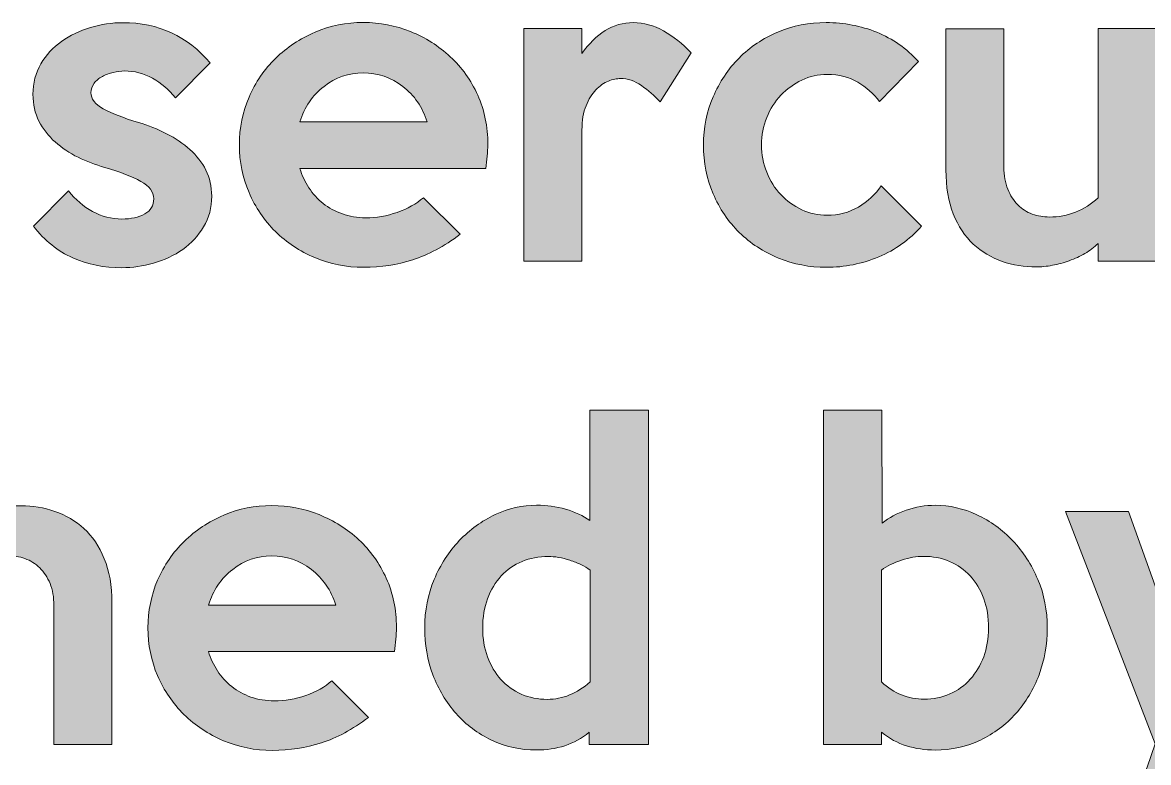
# Model space of a CAD drawing. Header units: inches. Extents: x -572 to 1154, y 60 to 244.
# Drawn here: x 500.02 to 514, y 127.95 to 137.14 of the extents above; entities that cross this region are included whole.
import ezdxf

# ---------------------------------------------------------------- set-up
doc = ezdxf.new("R2010")
doc.units = ezdxf.units.IN
doc.header["$MEASUREMENT"] = 0
doc.layers.add('Layer 1', color=7, linetype='Continuous')

# ---------------------------------------------------------------- blocks, each defined once
blk = doc.blocks.new('block 11')
at = {"layer": 'Layer 1', "true_color": 0xffffff}
h = blk.add_hatch(color=7, dxfattribs=at)
h.dxf.hatch_style = 2
edge = h.paths.add_edge_path()
edge.add_spline(control_points=[(502.365, 134.983), (502.365, 134.84), (502.332, 134.712), (502.265, 134.601), (502.199, 134.489), (502.111, 134.396), (502.005, 134.321), (501.898, 134.245), (501.777, 134.189), (501.644, 134.151), (501.512, 134.113), (501.379, 134.093), (501.248, 134.093), (501.028, 134.093), (500.826, 134.134), (500.64, 134.216), (500.454, 134.298), (500.291, 134.429), (500.151, 134.608), (500.151, 134.608), (500.585, 135.048), (500.585, 135.048), (500.672, 134.939), (500.772, 134.852), (500.885, 134.791), (500.999, 134.729), (501.12, 134.698), (501.25, 134.698), (501.364, 134.698), (501.458, 134.72), (501.533, 134.761), (501.609, 134.802), (501.645, 134.866), (501.645, 134.949), (501.645, 135.035), (501.593, 135.108), (501.485, 135.166), (501.379, 135.224), (501.229, 135.282), (501.036, 135.339), (500.923, 135.372), (500.813, 135.414), (500.705, 135.465), (500.599, 135.517), (500.504, 135.58), (500.42, 135.655), (500.337, 135.73), (500.271, 135.816), (500.22, 135.913), (500.17, 136.009), (500.145, 136.121), (500.145, 136.248), (500.145, 136.387), (500.179, 136.514), (500.243, 136.625), (500.309, 136.736), (500.393, 136.83), (500.499, 136.905), (500.605, 136.98), (500.724, 137.037), (500.858, 137.077), (500.992, 137.117), (501.127, 137.137), (501.263, 137.137), (501.704, 137.137), (502.065, 136.97), (502.345, 136.637), (502.345, 136.637), (501.915, 136.203), (501.915, 136.203), (501.832, 136.306), (501.737, 136.387), (501.63, 136.447), (501.523, 136.507), (501.406, 136.537), (501.28, 136.537), (501.237, 136.537), (501.191, 136.531), (501.143, 136.519), (501.094, 136.508), (501.049, 136.491), (501.007, 136.47), (500.966, 136.447), (500.931, 136.419), (500.905, 136.384), (500.878, 136.35), (500.865, 136.31), (500.865, 136.267), (500.865, 136.19), (500.916, 136.124), (501.018, 136.067), (501.119, 136.011), (501.266, 135.954), (501.455, 135.898), (501.579, 135.861), (501.695, 135.814), (501.805, 135.758), (501.915, 135.702), (502.012, 135.635), (502.095, 135.56), (502.178, 135.485), (502.245, 135.4), (502.293, 135.305), (502.341, 135.211), (502.365, 135.103), (502.365, 134.983)], knot_values=[0, 0, 0, 0, 1, 1, 1, 2, 2, 2, 3, 3, 3, 4, 4, 4, 5, 5, 5, 6, 6, 6, 7, 7, 7, 8, 8, 8, 9, 9, 9, 10, 10, 10, 11, 11, 11, 12, 12, 12, 13, 13, 13, 14, 14, 14, 15, 15, 15, 16, 16, 16, 17, 17, 17, 18, 18, 18, 19, 19, 19, 20, 20, 20, 21, 21, 21, 22, 22, 22, 23, 23, 23, 24, 24, 24, 25, 25, 25, 26, 26, 26, 27, 27, 27, 28, 28, 28, 29, 29, 29, 30, 30, 30, 31, 31, 31, 32, 32, 32, 33, 33, 33, 34, 34, 34, 35, 35, 35, 35], degree=3, periodic=1)
h = blk.add_hatch(color=7, dxfattribs=at)
h.dxf.hatch_style = 2
edge = h.paths.add_edge_path()
edge.add_spline(control_points=[(505.795, 135.623), (505.795, 135.577), (505.792, 135.528), (505.788, 135.478), (505.783, 135.429), (505.777, 135.377), (505.77, 135.324), (505.77, 135.324), (503.46, 135.324), (503.46, 135.324), (503.486, 135.241), (503.524, 135.161), (503.572, 135.087), (503.621, 135.012), (503.68, 134.946), (503.749, 134.891), (503.82, 134.837), (503.899, 134.793), (503.988, 134.761), (504.076, 134.729), (504.173, 134.713), (504.279, 134.713), (504.41, 134.713), (504.54, 134.736), (504.67, 134.781), (504.799, 134.826), (504.908, 134.887), (504.994, 134.963), (504.994, 134.963), (505.45, 134.508), (505.45, 134.508), (505.249, 134.358), (505.054, 134.253), (504.862, 134.192), (504.67, 134.13), (504.468, 134.098), (504.254, 134.098), (504.037, 134.098), (503.835, 134.138), (503.646, 134.219), (503.458, 134.299), (503.295, 134.407), (503.156, 134.544), (503.017, 134.681), (502.909, 134.842), (502.829, 135.027), (502.748, 135.211), (502.709, 135.409), (502.709, 135.619), (502.709, 135.829), (502.748, 136.026), (502.829, 136.211), (502.909, 136.397), (503.019, 136.557), (503.159, 136.694), (503.299, 136.831), (503.462, 136.939), (503.649, 137.019), (503.836, 137.1), (504.036, 137.139), (504.249, 137.139), (504.452, 137.139), (504.647, 137.102), (504.834, 137.027), (505.021, 136.952), (505.185, 136.847), (505.329, 136.714), (505.472, 136.581), (505.586, 136.422), (505.669, 136.237), (505.753, 136.051), (505.795, 135.846), (505.795, 135.623)], knot_values=[0, 0, 0, 0, 1, 1, 1, 2, 2, 2, 3, 3, 3, 4, 4, 4, 5, 5, 5, 6, 6, 6, 7, 7, 7, 8, 8, 8, 9, 9, 9, 10, 10, 10, 11, 11, 11, 12, 12, 12, 13, 13, 13, 14, 14, 14, 15, 15, 15, 16, 16, 16, 17, 17, 17, 18, 18, 18, 19, 19, 19, 20, 20, 20, 21, 21, 21, 22, 22, 22, 23, 23, 23, 24, 24, 24, 24], degree=3, periodic=1)
edge = h.paths.add_edge_path()
edge.add_spline(control_points=[(505.04, 135.904), (504.983, 136.087), (504.883, 136.235), (504.738, 136.346), (504.593, 136.457), (504.429, 136.514), (504.246, 136.514), (504.065, 136.514), (503.904, 136.458), (503.761, 136.346), (503.618, 136.235), (503.518, 136.087), (503.46, 135.904), (503.46, 135.904), (505.04, 135.904), (505.04, 135.904)], knot_values=[0, 0, 0, 0, 1, 1, 1, 2, 2, 2, 3, 3, 3, 4, 4, 4, 5, 5, 5, 5], degree=3, periodic=1)
h = blk.add_hatch(color=7, dxfattribs=at)
h.dxf.hatch_style = 2
edge = h.paths.add_edge_path()
edge.add_spline(control_points=[(508.32, 136.763), (508.32, 136.763), (507.935, 136.153), (507.935, 136.153), (507.864, 136.23), (507.787, 136.298), (507.702, 136.356), (507.618, 136.414), (507.532, 136.443), (507.445, 136.443), (507.398, 136.443), (507.347, 136.433), (507.292, 136.411), (507.237, 136.389), (507.185, 136.353), (507.137, 136.303), (507.088, 136.253), (507.048, 136.187), (507.015, 136.105), (506.981, 136.023), (506.964, 135.923), (506.964, 135.803), (506.964, 135.803), (506.964, 134.173), (506.964, 134.173), (506.964, 134.173), (506.244, 134.173), (506.244, 134.173), (506.244, 134.173), (506.244, 137.063), (506.244, 137.063), (506.244, 137.063), (506.964, 137.063), (506.964, 137.063), (506.964, 137.063), (506.964, 136.753), (506.964, 136.753), (507.051, 136.876), (507.147, 136.971), (507.251, 137.038), (507.357, 137.104), (507.474, 137.138), (507.604, 137.138), (507.73, 137.138), (507.855, 137.103), (507.977, 137.035), (508.099, 136.967), (508.214, 136.876), (508.32, 136.763)], knot_values=[0, 0, 0, 0, 1, 1, 1, 2, 2, 2, 3, 3, 3, 4, 4, 4, 5, 5, 5, 6, 6, 6, 7, 7, 7, 8, 8, 8, 9, 9, 9, 10, 10, 10, 11, 11, 11, 12, 12, 12, 13, 13, 13, 14, 14, 14, 15, 15, 15, 16, 16, 16, 16], degree=3, periodic=1)
h = blk.add_hatch(color=7, dxfattribs=at)
h.dxf.hatch_style = 2
edge = h.paths.add_edge_path()
edge.add_spline(control_points=[(511.18, 134.608), (511.033, 134.442), (510.857, 134.315), (510.65, 134.228), (510.443, 134.142), (510.227, 134.098), (510, 134.098), (509.789, 134.098), (509.592, 134.137), (509.405, 134.213), (509.218, 134.29), (509.056, 134.397), (508.919, 134.531), (508.781, 134.665), (508.673, 134.827), (508.594, 135.013), (508.513, 135.199), (508.474, 135.402), (508.474, 135.618), (508.474, 135.831), (508.513, 136.031), (508.594, 136.215), (508.673, 136.4), (508.78, 136.561), (508.916, 136.698), (509.052, 136.835), (509.213, 136.942), (509.399, 137.02), (509.585, 137.099), (509.786, 137.138), (509.999, 137.138), (510.219, 137.138), (510.428, 137.098), (510.626, 137.018), (510.824, 136.938), (510.997, 136.816), (511.144, 136.653), (511.144, 136.653), (510.659, 136.158), (510.659, 136.158), (510.585, 136.254), (510.496, 136.335), (510.391, 136.398), (510.286, 136.462), (510.159, 136.493), (510.008, 136.493), (509.899, 136.493), (509.795, 136.471), (509.696, 136.424), (509.598, 136.377), (509.511, 136.314), (509.436, 136.237), (509.361, 136.158), (509.302, 136.066), (509.259, 135.959), (509.215, 135.852), (509.193, 135.739), (509.193, 135.619), (509.193, 135.499), (509.215, 135.386), (509.259, 135.279), (509.302, 135.172), (509.36, 135.08), (509.434, 135.002), (509.507, 134.923), (509.594, 134.861), (509.694, 134.814), (509.794, 134.767), (509.899, 134.744), (510.008, 134.744), (510.152, 134.744), (510.282, 134.779), (510.398, 134.847), (510.515, 134.915), (510.609, 135.002), (510.679, 135.109), (510.679, 135.109), (511.18, 134.608), (511.18, 134.608)], knot_values=[0, 0, 0, 0, 1, 1, 1, 2, 2, 2, 3, 3, 3, 4, 4, 4, 5, 5, 5, 6, 6, 6, 7, 7, 7, 8, 8, 8, 9, 9, 9, 10, 10, 10, 11, 11, 11, 12, 12, 12, 13, 13, 13, 14, 14, 14, 15, 15, 15, 16, 16, 16, 17, 17, 17, 18, 18, 18, 19, 19, 19, 20, 20, 20, 21, 21, 21, 22, 22, 22, 23, 23, 23, 24, 24, 24, 25, 25, 25, 26, 26, 26, 26], degree=3, periodic=1)
h = blk.add_hatch(color=7, dxfattribs=at)
h.dxf.hatch_style = 2
edge = h.paths.add_edge_path()
edge.add_spline(control_points=[(514.095, 134.173), (514.095, 134.173), (513.375, 134.173), (513.375, 134.173), (513.375, 134.173), (513.375, 134.393), (513.375, 134.393), (513.328, 134.346), (513.274, 134.306), (513.212, 134.27), (513.151, 134.235), (513.086, 134.205), (513.017, 134.18), (512.949, 134.155), (512.879, 134.136), (512.808, 134.123), (512.736, 134.109), (512.668, 134.103), (512.605, 134.103), (512.459, 134.103), (512.317, 134.125), (512.183, 134.172), (512.048, 134.219), (511.928, 134.291), (511.825, 134.387), (511.722, 134.484), (511.639, 134.608), (511.577, 134.762), (511.516, 134.915), (511.485, 135.096), (511.485, 135.307), (511.485, 135.307), (511.485, 137.062), (511.485, 137.062), (511.485, 137.062), (512.205, 137.062), (512.205, 137.062), (512.205, 137.062), (512.205, 135.342), (512.205, 135.342), (512.205, 135.239), (512.221, 135.148), (512.253, 135.07), (512.284, 134.992), (512.326, 134.927), (512.378, 134.874), (512.429, 134.823), (512.489, 134.785), (512.558, 134.759), (512.626, 134.735), (512.697, 134.723), (512.77, 134.723), (513.003, 134.723), (513.205, 134.803), (513.376, 134.963), (513.376, 134.963), (513.376, 137.063), (513.376, 137.063), (513.376, 137.063), (514.096, 137.063), (514.096, 137.063), (514.096, 137.063), (514.095, 134.173), (514.095, 134.173), (514.095, 134.173), (514.095, 134.173), (514.095, 134.173)], knot_values=[0, 0, 0, 0, 1, 1, 1, 2, 2, 2, 3, 3, 3, 4, 4, 4, 5, 5, 5, 6, 6, 6, 7, 7, 7, 8, 8, 8, 9, 9, 9, 10, 10, 10, 11, 11, 11, 12, 12, 12, 13, 13, 13, 14, 14, 14, 15, 15, 15, 16, 16, 16, 17, 17, 17, 18, 18, 18, 19, 19, 19, 20, 20, 20, 21, 21, 21, 22, 22, 22, 22], degree=3, periodic=1)
at = {"layer": 'Layer 1', "lineweight": 0}
for points, knots in [([(502.365, 134.983), (502.365, 134.84), (502.332, 134.712), (502.265, 134.601), (502.199, 134.489), (502.111, 134.396), (502.005, 134.321), (501.898, 134.245), (501.777, 134.189), (501.644, 134.151), (501.512, 134.113), (501.379, 134.093), (501.248, 134.093), (501.028, 134.093), (500.826, 134.134), (500.64, 134.216), (500.454, 134.298), (500.291, 134.429), (500.151, 134.608), (500.151, 134.608), (500.585, 135.048), (500.585, 135.048), (500.672, 134.939), (500.772, 134.852), (500.885, 134.791), (500.999, 134.729), (501.12, 134.698), (501.25, 134.698), (501.364, 134.698), (501.458, 134.72), (501.533, 134.761), (501.609, 134.802), (501.645, 134.866), (501.645, 134.949), (501.645, 135.035), (501.593, 135.108), (501.485, 135.166), (501.379, 135.224), (501.229, 135.282), (501.036, 135.339), (500.923, 135.372), (500.813, 135.414), (500.705, 135.465), (500.599, 135.517), (500.504, 135.58), (500.42, 135.655), (500.337, 135.73), (500.271, 135.816), (500.22, 135.913), (500.17, 136.009), (500.145, 136.121), (500.145, 136.248), (500.145, 136.387), (500.179, 136.514), (500.243, 136.625), (500.309, 136.736), (500.393, 136.83), (500.499, 136.905), (500.605, 136.98), (500.724, 137.037), (500.858, 137.077), (500.992, 137.117), (501.127, 137.137), (501.263, 137.137), (501.704, 137.137), (502.065, 136.97), (502.345, 136.637), (502.345, 136.637), (501.915, 136.203), (501.915, 136.203), (501.832, 136.306), (501.737, 136.387), (501.63, 136.447), (501.523, 136.507), (501.406, 136.537), (501.28, 136.537), (501.237, 136.537), (501.191, 136.531), (501.143, 136.519), (501.094, 136.508), (501.049, 136.491), (501.007, 136.47), (500.966, 136.447), (500.931, 136.419), (500.905, 136.384), (500.878, 136.35), (500.865, 136.31), (500.865, 136.267), (500.865, 136.19), (500.916, 136.124), (501.018, 136.067), (501.119, 136.011), (501.266, 135.954), (501.455, 135.898), (501.579, 135.861), (501.695, 135.814), (501.805, 135.758), (501.915, 135.702), (502.012, 135.635), (502.095, 135.56), (502.178, 135.485), (502.245, 135.4), (502.293, 135.305), (502.341, 135.211), (502.365, 135.103), (502.365, 134.983)], [0, 0, 0, 0, 1, 1, 1, 2, 2, 2, 3, 3, 3, 4, 4, 4, 5, 5, 5, 6, 6, 6, 7, 7, 7, 8, 8, 8, 9, 9, 9, 10, 10, 10, 11, 11, 11, 12, 12, 12, 13, 13, 13, 14, 14, 14, 15, 15, 15, 16, 16, 16, 17, 17, 17, 18, 18, 18, 19, 19, 19, 20, 20, 20, 21, 21, 21, 22, 22, 22, 23, 23, 23, 24, 24, 24, 25, 25, 25, 26, 26, 26, 27, 27, 27, 28, 28, 28, 29, 29, 29, 30, 30, 30, 31, 31, 31, 32, 32, 32, 33, 33, 33, 34, 34, 34, 35, 35, 35, 35]), ([(505.795, 135.623), (505.795, 135.577), (505.792, 135.528), (505.788, 135.478), (505.783, 135.429), (505.777, 135.377), (505.77, 135.324), (505.77, 135.324), (503.46, 135.324), (503.46, 135.324), (503.486, 135.241), (503.524, 135.161), (503.572, 135.087), (503.621, 135.012), (503.68, 134.946), (503.749, 134.891), (503.82, 134.837), (503.899, 134.793), (503.988, 134.761), (504.076, 134.729), (504.173, 134.713), (504.279, 134.713), (504.41, 134.713), (504.54, 134.736), (504.67, 134.781), (504.799, 134.826), (504.908, 134.887), (504.994, 134.963), (504.994, 134.963), (505.45, 134.508), (505.45, 134.508), (505.249, 134.358), (505.054, 134.253), (504.862, 134.192), (504.67, 134.13), (504.468, 134.098), (504.254, 134.098), (504.037, 134.098), (503.835, 134.138), (503.646, 134.219), (503.458, 134.299), (503.295, 134.407), (503.156, 134.544), (503.017, 134.681), (502.909, 134.842), (502.829, 135.027), (502.748, 135.211), (502.709, 135.409), (502.709, 135.619), (502.709, 135.829), (502.748, 136.026), (502.829, 136.211), (502.909, 136.397), (503.019, 136.557), (503.159, 136.694), (503.299, 136.831), (503.462, 136.939), (503.649, 137.019), (503.836, 137.1), (504.036, 137.139), (504.249, 137.139), (504.452, 137.139), (504.647, 137.102), (504.834, 137.027), (505.021, 136.952), (505.185, 136.847), (505.329, 136.714), (505.472, 136.581), (505.586, 136.422), (505.669, 136.237), (505.753, 136.051), (505.795, 135.846), (505.795, 135.623)], [0, 0, 0, 0, 1, 1, 1, 2, 2, 2, 3, 3, 3, 4, 4, 4, 5, 5, 5, 6, 6, 6, 7, 7, 7, 8, 8, 8, 9, 9, 9, 10, 10, 10, 11, 11, 11, 12, 12, 12, 13, 13, 13, 14, 14, 14, 15, 15, 15, 16, 16, 16, 17, 17, 17, 18, 18, 18, 19, 19, 19, 20, 20, 20, 21, 21, 21, 22, 22, 22, 23, 23, 23, 24, 24, 24, 24]), ([(508.32, 136.763), (508.32, 136.763), (507.935, 136.153), (507.935, 136.153), (507.864, 136.23), (507.787, 136.298), (507.702, 136.356), (507.618, 136.414), (507.532, 136.443), (507.445, 136.443), (507.398, 136.443), (507.347, 136.433), (507.292, 136.411), (507.237, 136.389), (507.185, 136.353), (507.137, 136.303), (507.088, 136.253), (507.048, 136.187), (507.015, 136.105), (506.981, 136.023), (506.964, 135.923), (506.964, 135.803), (506.964, 135.803), (506.964, 134.173), (506.964, 134.173), (506.964, 134.173), (506.244, 134.173), (506.244, 134.173), (506.244, 134.173), (506.244, 137.063), (506.244, 137.063), (506.244, 137.063), (506.964, 137.063), (506.964, 137.063), (506.964, 137.063), (506.964, 136.753), (506.964, 136.753), (507.051, 136.876), (507.147, 136.971), (507.251, 137.038), (507.357, 137.104), (507.474, 137.138), (507.604, 137.138), (507.73, 137.138), (507.855, 137.103), (507.977, 137.035), (508.099, 136.967), (508.214, 136.876), (508.32, 136.763)], [0, 0, 0, 0, 1, 1, 1, 2, 2, 2, 3, 3, 3, 4, 4, 4, 5, 5, 5, 6, 6, 6, 7, 7, 7, 8, 8, 8, 9, 9, 9, 10, 10, 10, 11, 11, 11, 12, 12, 12, 13, 13, 13, 14, 14, 14, 15, 15, 15, 16, 16, 16, 16]), ([(511.18, 134.608), (511.033, 134.442), (510.857, 134.315), (510.65, 134.228), (510.443, 134.142), (510.227, 134.098), (510, 134.098), (509.789, 134.098), (509.592, 134.137), (509.405, 134.213), (509.218, 134.29), (509.056, 134.397), (508.919, 134.531), (508.781, 134.665), (508.673, 134.827), (508.594, 135.013), (508.513, 135.199), (508.474, 135.402), (508.474, 135.618), (508.474, 135.831), (508.513, 136.031), (508.594, 136.215), (508.673, 136.4), (508.78, 136.561), (508.916, 136.698), (509.052, 136.835), (509.213, 136.942), (509.399, 137.02), (509.585, 137.099), (509.786, 137.138), (509.999, 137.138), (510.219, 137.138), (510.428, 137.098), (510.626, 137.018), (510.824, 136.938), (510.997, 136.816), (511.144, 136.653), (511.144, 136.653), (510.659, 136.158), (510.659, 136.158), (510.585, 136.254), (510.496, 136.335), (510.391, 136.398), (510.286, 136.462), (510.159, 136.493), (510.008, 136.493), (509.899, 136.493), (509.795, 136.471), (509.696, 136.424), (509.598, 136.377), (509.511, 136.314), (509.436, 136.237), (509.361, 136.158), (509.302, 136.066), (509.259, 135.959), (509.215, 135.852), (509.193, 135.739), (509.193, 135.619), (509.193, 135.499), (509.215, 135.386), (509.259, 135.279), (509.302, 135.172), (509.36, 135.08), (509.434, 135.002), (509.507, 134.923), (509.594, 134.861), (509.694, 134.814), (509.794, 134.767), (509.899, 134.744), (510.008, 134.744), (510.152, 134.744), (510.282, 134.779), (510.398, 134.847), (510.515, 134.915), (510.609, 135.002), (510.679, 135.109), (510.679, 135.109), (511.18, 134.608), (511.18, 134.608)], [0, 0, 0, 0, 1, 1, 1, 2, 2, 2, 3, 3, 3, 4, 4, 4, 5, 5, 5, 6, 6, 6, 7, 7, 7, 8, 8, 8, 9, 9, 9, 10, 10, 10, 11, 11, 11, 12, 12, 12, 13, 13, 13, 14, 14, 14, 15, 15, 15, 16, 16, 16, 17, 17, 17, 18, 18, 18, 19, 19, 19, 20, 20, 20, 21, 21, 21, 22, 22, 22, 23, 23, 23, 24, 24, 24, 25, 25, 25, 26, 26, 26, 26]), ([(514.095, 134.173), (514.095, 134.173), (513.375, 134.173), (513.375, 134.173), (513.375, 134.173), (513.375, 134.393), (513.375, 134.393), (513.328, 134.346), (513.274, 134.306), (513.212, 134.27), (513.151, 134.235), (513.086, 134.205), (513.017, 134.18), (512.949, 134.155), (512.879, 134.136), (512.808, 134.123), (512.736, 134.109), (512.668, 134.103), (512.605, 134.103), (512.459, 134.103), (512.317, 134.125), (512.183, 134.172), (512.048, 134.219), (511.928, 134.291), (511.825, 134.387), (511.722, 134.484), (511.639, 134.608), (511.577, 134.762), (511.516, 134.915), (511.485, 135.096), (511.485, 135.307), (511.485, 135.307), (511.485, 137.062), (511.485, 137.062), (511.485, 137.062), (512.205, 137.062), (512.205, 137.062), (512.205, 137.062), (512.205, 135.342), (512.205, 135.342), (512.205, 135.239), (512.221, 135.148), (512.253, 135.07), (512.284, 134.992), (512.326, 134.927), (512.378, 134.874), (512.429, 134.823), (512.489, 134.785), (512.558, 134.759), (512.626, 134.735), (512.697, 134.723), (512.77, 134.723), (513.003, 134.723), (513.205, 134.803), (513.376, 134.963), (513.376, 134.963), (513.376, 137.063), (513.376, 137.063), (513.376, 137.063), (514.096, 137.063), (514.096, 137.063), (514.096, 137.063), (514.095, 134.173), (514.095, 134.173), (514.095, 134.173), (514.095, 134.173), (514.095, 134.173)], [0, 0, 0, 0, 1, 1, 1, 2, 2, 2, 3, 3, 3, 4, 4, 4, 5, 5, 5, 6, 6, 6, 7, 7, 7, 8, 8, 8, 9, 9, 9, 10, 10, 10, 11, 11, 11, 12, 12, 12, 13, 13, 13, 14, 14, 14, 15, 15, 15, 16, 16, 16, 17, 17, 17, 18, 18, 18, 19, 19, 19, 20, 20, 20, 21, 21, 21, 22, 22, 22, 22]), ([(505.04, 135.904), (504.983, 136.087), (504.883, 136.235), (504.738, 136.346), (504.593, 136.457), (504.429, 136.514), (504.246, 136.514), (504.065, 136.514), (503.904, 136.458), (503.761, 136.346), (503.618, 136.235), (503.518, 136.087), (503.46, 135.904), (503.46, 135.904), (505.04, 135.904), (505.04, 135.904)], [0, 0, 0, 0, 1, 1, 1, 2, 2, 2, 3, 3, 3, 4, 4, 4, 5, 5, 5, 5])]:
    blk.add_open_spline(points, degree=3, knots=knots, dxfattribs=at)
blk = doc.blocks.new('block 12')
at = {"layer": 'Layer 1', "true_color": 0xffffff}
h = blk.add_hatch(color=7, dxfattribs=at)
h.dxf.hatch_style = 2
edge = h.paths.add_edge_path()
edge.add_spline(control_points=[(507.79, 128.172), (507.79, 128.172), (507.055, 128.172), (507.055, 128.172), (507.055, 128.172), (507.055, 128.323), (507.055, 128.323), (506.962, 128.246), (506.86, 128.191), (506.75, 128.155), (506.64, 128.12), (506.523, 128.103), (506.401, 128.103), (506.198, 128.103), (506.011, 128.143), (505.841, 128.225), (505.671, 128.306), (505.524, 128.417), (505.401, 128.555), (505.277, 128.695), (505.182, 128.856), (505.113, 129.038), (505.045, 129.222), (505.011, 129.415), (505.011, 129.619), (505.011, 129.835), (505.05, 130.036), (505.128, 130.221), (505.207, 130.405), (505.311, 130.566), (505.441, 130.703), (505.571, 130.84), (505.719, 130.947), (505.886, 131.026), (506.053, 131.104), (506.225, 131.143), (506.401, 131.143), (506.525, 131.143), (506.644, 131.126), (506.761, 131.093), (506.878, 131.06), (506.978, 131.013), (507.062, 130.953), (507.062, 130.953), (507.062, 132.324), (507.062, 132.324), (507.062, 132.324), (507.792, 132.324), (507.792, 132.324), (507.792, 132.324), (507.792, 128.173), (507.792, 128.173), (507.792, 128.173), (507.79, 128.173), (507.79, 128.173), (507.79, 128.173), (507.79, 128.172), (507.79, 128.172)], knot_values=[0, 0, 0, 0, 1, 1, 1, 2, 2, 2, 3, 3, 3, 4, 4, 4, 5, 5, 5, 6, 6, 6, 7, 7, 7, 8, 8, 8, 9, 9, 9, 10, 10, 10, 11, 11, 11, 12, 12, 12, 13, 13, 13, 14, 14, 14, 15, 15, 15, 16, 16, 16, 17, 17, 17, 18, 18, 18, 19, 19, 19, 19], degree=3, periodic=1)
edge = h.paths.add_edge_path()
edge.add_spline(control_points=[(507.065, 128.948), (507.065, 128.948), (507.065, 130.338), (507.065, 130.338), (507.032, 130.361), (506.993, 130.384), (506.95, 130.405), (506.907, 130.427), (506.861, 130.445), (506.814, 130.46), (506.767, 130.475), (506.72, 130.486), (506.674, 130.495), (506.627, 130.503), (506.585, 130.507), (506.549, 130.507), (506.428, 130.507), (506.319, 130.486), (506.22, 130.445), (506.121, 130.403), (506.035, 130.343), (505.962, 130.265), (505.888, 130.186), (505.831, 130.092), (505.792, 129.982), (505.751, 129.872), (505.731, 129.751), (505.731, 129.617), (505.731, 129.487), (505.751, 129.368), (505.792, 129.259), (505.831, 129.151), (505.887, 129.058), (505.957, 128.979), (506.027, 128.901), (506.112, 128.84), (506.211, 128.797), (506.309, 128.753), (506.417, 128.731), (506.534, 128.731), (506.724, 128.732), (506.901, 128.804), (507.065, 128.948)], knot_values=[0, 0, 0, 0, 1, 1, 1, 2, 2, 2, 3, 3, 3, 4, 4, 4, 5, 5, 5, 6, 6, 6, 7, 7, 7, 8, 8, 8, 9, 9, 9, 10, 10, 10, 11, 11, 11, 12, 12, 12, 13, 13, 13, 14, 14, 14, 14], degree=3, periodic=1)
h = blk.add_hatch(color=7, dxfattribs=at)
h.dxf.hatch_style = 2
edge = h.paths.add_edge_path()
edge.add_spline(control_points=[(512.744, 129.618), (512.744, 129.415), (512.71, 129.221), (512.642, 129.037), (512.574, 128.854), (512.477, 128.693), (512.354, 128.555), (512.23, 128.417), (512.082, 128.306), (511.913, 128.225), (511.742, 128.143), (511.555, 128.102), (511.351, 128.102), (511.225, 128.102), (511.106, 128.12), (510.995, 128.154), (510.885, 128.189), (510.782, 128.245), (510.684, 128.322), (510.684, 128.322), (510.684, 128.172), (510.684, 128.172), (510.684, 128.172), (509.964, 128.172), (509.964, 128.172), (509.964, 128.172), (509.964, 132.322), (509.964, 132.322), (509.964, 132.322), (510.689, 132.322), (510.689, 132.322), (510.689, 132.322), (510.695, 130.922), (510.695, 130.922), (510.777, 130.988), (510.877, 131.042), (510.992, 131.082), (511.107, 131.122), (511.228, 131.142), (511.355, 131.142), (511.531, 131.142), (511.702, 131.103), (511.87, 131.024), (512.037, 130.946), (512.185, 130.839), (512.315, 130.702), (512.445, 130.565), (512.549, 130.404), (512.627, 130.22), (512.706, 130.035), (512.744, 129.834), (512.744, 129.618)], knot_values=[0, 0, 0, 0, 1, 1, 1, 2, 2, 2, 3, 3, 3, 4, 4, 4, 5, 5, 5, 6, 6, 6, 7, 7, 7, 8, 8, 8, 9, 9, 9, 10, 10, 10, 11, 11, 11, 12, 12, 12, 13, 13, 13, 14, 14, 14, 15, 15, 15, 16, 16, 16, 17, 17, 17, 17], degree=3, periodic=1)
edge = h.paths.add_edge_path()
edge.add_spline(control_points=[(512.015, 129.618), (512.015, 129.751), (511.995, 129.873), (511.955, 129.982), (511.915, 130.093), (511.859, 130.186), (511.786, 130.266), (511.714, 130.344), (511.629, 130.404), (511.53, 130.445), (511.431, 130.487), (511.321, 130.508), (511.2, 130.508), (511.123, 130.508), (511.035, 130.492), (510.935, 130.461), (510.835, 130.429), (510.751, 130.388), (510.684, 130.338), (510.684, 130.338), (510.684, 128.948), (510.684, 128.948), (510.841, 128.805), (511.018, 128.733), (511.216, 128.733), (511.329, 128.733), (511.436, 128.755), (511.535, 128.799), (511.633, 128.842), (511.718, 128.903), (511.788, 128.981), (511.858, 129.06), (511.913, 129.153), (511.954, 129.261), (511.994, 129.369), (512.015, 129.488), (512.015, 129.618)], knot_values=[0, 0, 0, 0, 1, 1, 1, 2, 2, 2, 3, 3, 3, 4, 4, 4, 5, 5, 5, 6, 6, 6, 7, 7, 7, 8, 8, 8, 9, 9, 9, 10, 10, 10, 11, 11, 11, 12, 12, 12, 12], degree=3, periodic=1)
h = blk.add_hatch(color=7, dxfattribs=at)
h.dxf.hatch_style = 2
edge = h.paths.add_edge_path()
edge.add_spline(control_points=[(501.125, 128.172), (501.125, 128.172), (500.405, 128.172), (500.405, 128.172), (500.405, 128.172), (500.405, 129.898), (500.405, 129.898), (500.405, 130.001), (500.389, 130.092), (500.357, 130.17), (500.325, 130.248), (500.283, 130.313), (500.229, 130.365), (500.176, 130.417), (500.115, 130.455), (500.045, 130.48), (499.977, 130.505), (499.906, 130.517), (499.832, 130.517), (499.722, 130.517), (499.613, 130.498), (499.506, 130.46), (499.398, 130.422), (499.301, 130.361), (499.215, 130.277), (499.215, 130.277), (499.215, 128.172), (499.215, 128.172), (499.215, 128.172), (498.495, 128.172), (498.495, 128.172), (498.495, 128.172), (498.495, 131.062), (498.495, 131.062), (498.495, 131.062), (499.215, 131.062), (499.215, 131.062), (499.215, 131.062), (499.22, 130.847), (499.22, 130.847), (499.263, 130.89), (499.316, 130.93), (499.38, 130.967), (499.443, 131.004), (499.509, 131.034), (499.577, 131.06), (499.646, 131.084), (499.716, 131.104), (499.788, 131.117), (499.859, 131.13), (499.928, 131.137), (499.996, 131.137), (500.142, 131.137), (500.282, 131.114), (500.418, 131.067), (500.553, 131.021), (500.673, 130.949), (500.778, 130.853), (500.883, 130.756), (500.967, 130.631), (501.031, 130.478), (501.095, 130.325), (501.126, 130.143), (501.126, 129.933), (501.126, 129.933), (501.126, 128.173), (501.126, 128.173), (501.126, 128.173), (501.125, 128.173), (501.125, 128.173), (501.125, 128.173), (501.125, 128.172), (501.125, 128.172)], knot_values=[0, 0, 0, 0, 1, 1, 1, 2, 2, 2, 3, 3, 3, 4, 4, 4, 5, 5, 5, 6, 6, 6, 7, 7, 7, 8, 8, 8, 9, 9, 9, 10, 10, 10, 11, 11, 11, 12, 12, 12, 13, 13, 13, 14, 14, 14, 15, 15, 15, 16, 16, 16, 17, 17, 17, 18, 18, 18, 19, 19, 19, 20, 20, 20, 21, 21, 21, 22, 22, 22, 23, 23, 23, 24, 24, 24, 24], degree=3, periodic=1)
h = blk.add_hatch(color=7, dxfattribs=at)
h.dxf.hatch_style = 2
edge = h.paths.add_edge_path()
edge.add_spline(control_points=[(504.66, 129.623), (504.66, 129.576), (504.657, 129.528), (504.652, 129.478), (504.647, 129.428), (504.641, 129.376), (504.634, 129.324), (504.634, 129.324), (502.324, 129.324), (502.324, 129.324), (502.351, 129.24), (502.389, 129.161), (502.437, 129.086), (502.485, 129.011), (502.544, 128.946), (502.614, 128.891), (502.684, 128.836), (502.763, 128.792), (502.852, 128.76), (502.94, 128.729), (503.037, 128.713), (503.144, 128.713), (503.274, 128.713), (503.404, 128.736), (503.534, 128.78), (503.664, 128.826), (503.773, 128.886), (503.859, 128.963), (503.859, 128.963), (504.314, 128.508), (504.314, 128.508), (504.114, 128.358), (503.918, 128.252), (503.727, 128.191), (503.535, 128.129), (503.332, 128.098), (503.119, 128.098), (502.902, 128.098), (502.7, 128.138), (502.511, 128.218), (502.323, 128.299), (502.159, 128.406), (502.021, 128.543), (501.882, 128.681), (501.773, 128.841), (501.693, 129.026), (501.613, 129.211), (501.573, 129.408), (501.573, 129.619), (501.573, 129.829), (501.613, 130.025), (501.693, 130.211), (501.773, 130.397), (501.884, 130.556), (502.023, 130.694), (502.163, 130.83), (502.327, 130.938), (502.514, 131.019), (502.7, 131.099), (502.901, 131.139), (503.113, 131.139), (503.317, 131.139), (503.512, 131.102), (503.698, 131.026), (503.885, 130.951), (504.05, 130.847), (504.194, 130.714), (504.336, 130.58), (504.45, 130.421), (504.534, 130.236), (504.618, 130.051), (504.66, 129.846), (504.66, 129.623)], knot_values=[0, 0, 0, 0, 1, 1, 1, 2, 2, 2, 3, 3, 3, 4, 4, 4, 5, 5, 5, 6, 6, 6, 7, 7, 7, 8, 8, 8, 9, 9, 9, 10, 10, 10, 11, 11, 11, 12, 12, 12, 13, 13, 13, 14, 14, 14, 15, 15, 15, 16, 16, 16, 17, 17, 17, 18, 18, 18, 19, 19, 19, 20, 20, 20, 21, 21, 21, 22, 22, 22, 23, 23, 23, 24, 24, 24, 24], degree=3, periodic=1)
edge = h.paths.add_edge_path()
edge.add_spline(control_points=[(503.905, 129.903), (503.848, 130.087), (503.748, 130.234), (503.603, 130.346), (503.458, 130.457), (503.293, 130.514), (503.11, 130.514), (502.931, 130.514), (502.769, 130.458), (502.626, 130.346), (502.482, 130.235), (502.382, 130.087), (502.325, 129.903), (502.325, 129.903), (503.905, 129.903), (503.905, 129.903)], knot_values=[0, 0, 0, 0, 1, 1, 1, 2, 2, 2, 3, 3, 3, 4, 4, 4, 5, 5, 5, 5], degree=3, periodic=1)
h = blk.add_hatch(color=7, dxfattribs=at)
h.dxf.hatch_style = 2
edge = h.paths.add_edge_path()
edge.add_spline(control_points=[(515.82, 131.068), (515.82, 131.068), (514.519, 127.634), (514.519, 127.634), (514.423, 127.376), (514.296, 127.192), (514.139, 127.079), (513.983, 126.965), (513.796, 126.908), (513.579, 126.908), (513.546, 126.908), (513.509, 126.911), (513.469, 126.916), (513.429, 126.921), (513.39, 126.928), (513.354, 126.938), (513.354, 126.938), (513.114, 127.608), (513.114, 127.608), (513.17, 127.582), (513.229, 127.561), (513.289, 127.546), (513.349, 127.531), (513.406, 127.523), (513.458, 127.523), (513.572, 127.523), (513.675, 127.549), (513.768, 127.6), (513.863, 127.653), (513.934, 127.748), (513.983, 127.888), (513.983, 127.888), (514.083, 128.178), (514.083, 128.178), (514.083, 128.178), (512.969, 131.067), (512.969, 131.067), (512.969, 131.067), (513.754, 131.067), (513.754, 131.067), (513.754, 131.067), (514.419, 129.208), (514.419, 129.208), (514.419, 129.208), (515.044, 131.067), (515.044, 131.067), (515.044, 131.067), (515.82, 131.068), (515.82, 131.068), (515.82, 131.068), (515.82, 131.068), (515.82, 131.068)], knot_values=[0, 0, 0, 0, 1, 1, 1, 2, 2, 2, 3, 3, 3, 4, 4, 4, 5, 5, 5, 6, 6, 6, 7, 7, 7, 8, 8, 8, 9, 9, 9, 10, 10, 10, 11, 11, 11, 12, 12, 12, 13, 13, 13, 14, 14, 14, 15, 15, 15, 16, 16, 16, 17, 17, 17, 17], degree=3, periodic=1)
at = {"layer": 'Layer 1', "lineweight": 0}
for points, knots in [([(507.79, 128.172), (507.79, 128.172), (507.055, 128.172), (507.055, 128.172), (507.055, 128.172), (507.055, 128.323), (507.055, 128.323), (506.962, 128.246), (506.86, 128.191), (506.75, 128.155), (506.64, 128.12), (506.523, 128.103), (506.401, 128.103), (506.198, 128.103), (506.011, 128.143), (505.841, 128.225), (505.671, 128.306), (505.524, 128.417), (505.401, 128.555), (505.277, 128.695), (505.182, 128.856), (505.113, 129.038), (505.045, 129.222), (505.011, 129.415), (505.011, 129.619), (505.011, 129.835), (505.05, 130.036), (505.128, 130.221), (505.207, 130.405), (505.311, 130.566), (505.441, 130.703), (505.571, 130.84), (505.719, 130.947), (505.886, 131.026), (506.053, 131.104), (506.225, 131.143), (506.401, 131.143), (506.525, 131.143), (506.644, 131.126), (506.761, 131.093), (506.878, 131.06), (506.978, 131.013), (507.062, 130.953), (507.062, 130.953), (507.062, 132.324), (507.062, 132.324), (507.062, 132.324), (507.792, 132.324), (507.792, 132.324), (507.792, 132.324), (507.792, 128.173), (507.792, 128.173), (507.792, 128.173), (507.79, 128.173), (507.79, 128.173), (507.79, 128.173), (507.79, 128.172), (507.79, 128.172)], [0, 0, 0, 0, 1, 1, 1, 2, 2, 2, 3, 3, 3, 4, 4, 4, 5, 5, 5, 6, 6, 6, 7, 7, 7, 8, 8, 8, 9, 9, 9, 10, 10, 10, 11, 11, 11, 12, 12, 12, 13, 13, 13, 14, 14, 14, 15, 15, 15, 16, 16, 16, 17, 17, 17, 18, 18, 18, 19, 19, 19, 19]), ([(512.744, 129.618), (512.744, 129.415), (512.71, 129.221), (512.642, 129.037), (512.574, 128.854), (512.477, 128.693), (512.354, 128.555), (512.23, 128.417), (512.082, 128.306), (511.913, 128.225), (511.742, 128.143), (511.555, 128.102), (511.351, 128.102), (511.225, 128.102), (511.106, 128.12), (510.995, 128.154), (510.885, 128.189), (510.782, 128.245), (510.684, 128.322), (510.684, 128.322), (510.684, 128.172), (510.684, 128.172), (510.684, 128.172), (509.964, 128.172), (509.964, 128.172), (509.964, 128.172), (509.964, 132.322), (509.964, 132.322), (509.964, 132.322), (510.689, 132.322), (510.689, 132.322), (510.689, 132.322), (510.695, 130.922), (510.695, 130.922), (510.777, 130.988), (510.877, 131.042), (510.992, 131.082), (511.107, 131.122), (511.228, 131.142), (511.355, 131.142), (511.531, 131.142), (511.702, 131.103), (511.87, 131.024), (512.037, 130.946), (512.185, 130.839), (512.315, 130.702), (512.445, 130.565), (512.549, 130.404), (512.627, 130.22), (512.706, 130.035), (512.744, 129.834), (512.744, 129.618)], [0, 0, 0, 0, 1, 1, 1, 2, 2, 2, 3, 3, 3, 4, 4, 4, 5, 5, 5, 6, 6, 6, 7, 7, 7, 8, 8, 8, 9, 9, 9, 10, 10, 10, 11, 11, 11, 12, 12, 12, 13, 13, 13, 14, 14, 14, 15, 15, 15, 16, 16, 16, 17, 17, 17, 17]), ([(501.125, 128.172), (501.125, 128.172), (500.405, 128.172), (500.405, 128.172), (500.405, 128.172), (500.405, 129.898), (500.405, 129.898), (500.405, 130.001), (500.389, 130.092), (500.357, 130.17), (500.325, 130.248), (500.283, 130.313), (500.229, 130.365), (500.176, 130.417), (500.115, 130.455), (500.045, 130.48), (499.977, 130.505), (499.906, 130.517), (499.832, 130.517), (499.722, 130.517), (499.613, 130.498), (499.506, 130.46), (499.398, 130.422), (499.301, 130.361), (499.215, 130.277), (499.215, 130.277), (499.215, 128.172), (499.215, 128.172), (499.215, 128.172), (498.495, 128.172), (498.495, 128.172), (498.495, 128.172), (498.495, 131.062), (498.495, 131.062), (498.495, 131.062), (499.215, 131.062), (499.215, 131.062), (499.215, 131.062), (499.22, 130.847), (499.22, 130.847), (499.263, 130.89), (499.316, 130.93), (499.38, 130.967), (499.443, 131.004), (499.509, 131.034), (499.577, 131.06), (499.646, 131.084), (499.716, 131.104), (499.788, 131.117), (499.859, 131.13), (499.928, 131.137), (499.996, 131.137), (500.142, 131.137), (500.282, 131.114), (500.418, 131.067), (500.553, 131.021), (500.673, 130.949), (500.778, 130.853), (500.883, 130.756), (500.967, 130.631), (501.031, 130.478), (501.095, 130.325), (501.126, 130.143), (501.126, 129.933), (501.126, 129.933), (501.126, 128.173), (501.126, 128.173), (501.126, 128.173), (501.125, 128.173), (501.125, 128.173), (501.125, 128.173), (501.125, 128.172), (501.125, 128.172)], [0, 0, 0, 0, 1, 1, 1, 2, 2, 2, 3, 3, 3, 4, 4, 4, 5, 5, 5, 6, 6, 6, 7, 7, 7, 8, 8, 8, 9, 9, 9, 10, 10, 10, 11, 11, 11, 12, 12, 12, 13, 13, 13, 14, 14, 14, 15, 15, 15, 16, 16, 16, 17, 17, 17, 18, 18, 18, 19, 19, 19, 20, 20, 20, 21, 21, 21, 22, 22, 22, 23, 23, 23, 24, 24, 24, 24]), ([(504.66, 129.623), (504.66, 129.576), (504.657, 129.528), (504.652, 129.478), (504.647, 129.428), (504.641, 129.376), (504.634, 129.324), (504.634, 129.324), (502.324, 129.324), (502.324, 129.324), (502.351, 129.24), (502.389, 129.161), (502.437, 129.086), (502.485, 129.011), (502.544, 128.946), (502.614, 128.891), (502.684, 128.836), (502.763, 128.792), (502.852, 128.76), (502.94, 128.729), (503.037, 128.713), (503.144, 128.713), (503.274, 128.713), (503.404, 128.736), (503.534, 128.78), (503.664, 128.826), (503.773, 128.886), (503.859, 128.963), (503.859, 128.963), (504.314, 128.508), (504.314, 128.508), (504.114, 128.358), (503.918, 128.252), (503.727, 128.191), (503.535, 128.129), (503.332, 128.098), (503.119, 128.098), (502.902, 128.098), (502.7, 128.138), (502.511, 128.218), (502.323, 128.299), (502.159, 128.406), (502.021, 128.543), (501.882, 128.681), (501.773, 128.841), (501.693, 129.026), (501.613, 129.211), (501.573, 129.408), (501.573, 129.619), (501.573, 129.829), (501.613, 130.025), (501.693, 130.211), (501.773, 130.397), (501.884, 130.556), (502.023, 130.694), (502.163, 130.83), (502.327, 130.938), (502.514, 131.019), (502.7, 131.099), (502.901, 131.139), (503.113, 131.139), (503.317, 131.139), (503.512, 131.102), (503.698, 131.026), (503.885, 130.951), (504.05, 130.847), (504.194, 130.714), (504.336, 130.58), (504.45, 130.421), (504.534, 130.236), (504.618, 130.051), (504.66, 129.846), (504.66, 129.623)], [0, 0, 0, 0, 1, 1, 1, 2, 2, 2, 3, 3, 3, 4, 4, 4, 5, 5, 5, 6, 6, 6, 7, 7, 7, 8, 8, 8, 9, 9, 9, 10, 10, 10, 11, 11, 11, 12, 12, 12, 13, 13, 13, 14, 14, 14, 15, 15, 15, 16, 16, 16, 17, 17, 17, 18, 18, 18, 19, 19, 19, 20, 20, 20, 21, 21, 21, 22, 22, 22, 23, 23, 23, 24, 24, 24, 24]), ([(515.82, 131.068), (515.82, 131.068), (514.519, 127.634), (514.519, 127.634), (514.423, 127.376), (514.296, 127.192), (514.139, 127.079), (513.983, 126.965), (513.796, 126.908), (513.579, 126.908), (513.546, 126.908), (513.509, 126.911), (513.469, 126.916), (513.429, 126.921), (513.39, 126.928), (513.354, 126.938), (513.354, 126.938), (513.114, 127.608), (513.114, 127.608), (513.17, 127.582), (513.229, 127.561), (513.289, 127.546), (513.349, 127.531), (513.406, 127.523), (513.458, 127.523), (513.572, 127.523), (513.675, 127.549), (513.768, 127.6), (513.863, 127.653), (513.934, 127.748), (513.983, 127.888), (513.983, 127.888), (514.083, 128.178), (514.083, 128.178), (514.083, 128.178), (512.969, 131.067), (512.969, 131.067), (512.969, 131.067), (513.754, 131.067), (513.754, 131.067), (513.754, 131.067), (514.419, 129.208), (514.419, 129.208), (514.419, 129.208), (515.044, 131.067), (515.044, 131.067), (515.044, 131.067), (515.82, 131.068), (515.82, 131.068), (515.82, 131.068), (515.82, 131.068), (515.82, 131.068)], [0, 0, 0, 0, 1, 1, 1, 2, 2, 2, 3, 3, 3, 4, 4, 4, 5, 5, 5, 6, 6, 6, 7, 7, 7, 8, 8, 8, 9, 9, 9, 10, 10, 10, 11, 11, 11, 12, 12, 12, 13, 13, 13, 14, 14, 14, 15, 15, 15, 16, 16, 16, 17, 17, 17, 17]), ([(503.905, 129.903), (503.848, 130.087), (503.748, 130.234), (503.603, 130.346), (503.458, 130.457), (503.293, 130.514), (503.11, 130.514), (502.931, 130.514), (502.769, 130.458), (502.626, 130.346), (502.482, 130.235), (502.382, 130.087), (502.325, 129.903), (502.325, 129.903), (503.905, 129.903), (503.905, 129.903)], [0, 0, 0, 0, 1, 1, 1, 2, 2, 2, 3, 3, 3, 4, 4, 4, 5, 5, 5, 5]), ([(507.065, 128.948), (507.065, 128.948), (507.065, 130.338), (507.065, 130.338), (507.032, 130.361), (506.993, 130.384), (506.95, 130.405), (506.907, 130.427), (506.861, 130.445), (506.814, 130.46), (506.767, 130.475), (506.72, 130.486), (506.674, 130.495), (506.627, 130.503), (506.585, 130.507), (506.549, 130.507), (506.428, 130.507), (506.319, 130.486), (506.22, 130.445), (506.121, 130.403), (506.035, 130.343), (505.962, 130.265), (505.888, 130.186), (505.831, 130.092), (505.792, 129.982), (505.751, 129.872), (505.731, 129.751), (505.731, 129.617), (505.731, 129.487), (505.751, 129.368), (505.792, 129.259), (505.831, 129.151), (505.887, 129.058), (505.957, 128.979), (506.027, 128.901), (506.112, 128.84), (506.211, 128.797), (506.309, 128.753), (506.417, 128.731), (506.534, 128.731), (506.724, 128.732), (506.901, 128.804), (507.065, 128.948)], [0, 0, 0, 0, 1, 1, 1, 2, 2, 2, 3, 3, 3, 4, 4, 4, 5, 5, 5, 6, 6, 6, 7, 7, 7, 8, 8, 8, 9, 9, 9, 10, 10, 10, 11, 11, 11, 12, 12, 12, 13, 13, 13, 14, 14, 14, 14]), ([(512.015, 129.618), (512.015, 129.751), (511.995, 129.873), (511.955, 129.982), (511.915, 130.093), (511.859, 130.186), (511.786, 130.266), (511.714, 130.344), (511.629, 130.404), (511.53, 130.445), (511.431, 130.487), (511.321, 130.508), (511.2, 130.508), (511.123, 130.508), (511.035, 130.492), (510.935, 130.461), (510.835, 130.429), (510.751, 130.388), (510.684, 130.338), (510.684, 130.338), (510.684, 128.948), (510.684, 128.948), (510.841, 128.805), (511.018, 128.733), (511.216, 128.733), (511.329, 128.733), (511.436, 128.755), (511.535, 128.799), (511.633, 128.842), (511.718, 128.903), (511.788, 128.981), (511.858, 129.06), (511.913, 129.153), (511.954, 129.261), (511.994, 129.369), (512.015, 129.488), (512.015, 129.618)], [0, 0, 0, 0, 1, 1, 1, 2, 2, 2, 3, 3, 3, 4, 4, 4, 5, 5, 5, 6, 6, 6, 7, 7, 7, 8, 8, 8, 9, 9, 9, 10, 10, 10, 11, 11, 11, 12, 12, 12, 12])]:
    blk.add_open_spline(points, degree=3, knots=knots, dxfattribs=at)
blk = doc.blocks.new('block 9')
at = {"layer": 'Layer 1'}
for name in ['block 11', 'block 12']:
    blk.add_blockref(name, (0, 0), dxfattribs=at)
blk = doc.blocks.new('block 5')
at = {"layer": 'Layer 1'}
blk.add_blockref('block 9', (0, 0), dxfattribs=at)

msp = doc.modelspace()

# ---------------------------------------------------------------- block references
at = {"layer": 'Layer 1'}
msp.add_blockref('block 5', (0, 0), dxfattribs=at)

doc.saveas('drawing.dxf')
